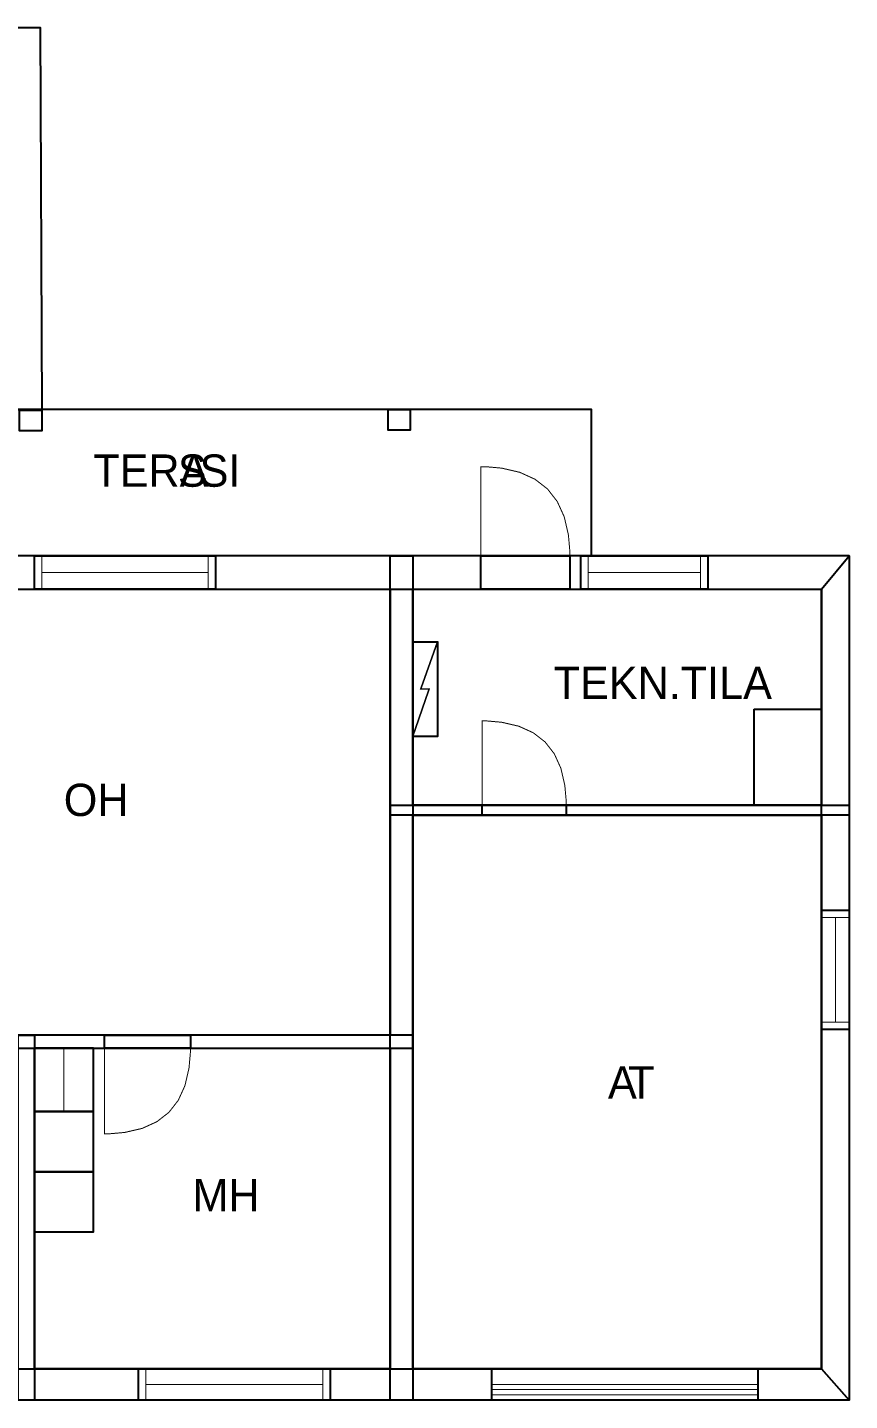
# Model space of a CAD drawing. Extents: x 0 to 22.6, y 0 to 15.8.
# Drawn here: x 13.84 to 22.59, y 1.15 to 15.77 of the extents above; entities that cross this region are included whole.
import ezdxf

# ---------------------------------------------------------------- set-up
doc = ezdxf.new("R2010")
doc.units = 0
doc.layers.get('0').update_dxf_attribs({"linetype": 'CONTINUOUS'})

msp = doc.modelspace()

# ---------------------------------------------------------------- linework, layer by layer
at = {"color": 0}
for points, const_width in [([(8.10042, 15.4085), (8.10042, 15.764), (13.9717, 15.764), (13.9876, 11.6934), (8.10042, 11.7013), (8.10042, 15.4085)], 0.00208), ([(11.3002, 11.7013), (19.8356, 11.7013), (19.8356, 10.1461), (11.3002, 10.1423), (11.3002, 11.7013)], 0.00208), ([(19.609, 10.1423), (19.609, 10.1979), (19.5943, 10.3645), (19.5499, 10.557), (19.4757, 10.7199), (19.3721, 10.8533), (19.2387, 10.9569), (19.0758, 11.031), (18.8833, 11.0754), (18.7167, 11.0902), (18.6611, 11.0902), (18.6611, 10.1423), (19.609, 10.1423)], 0.01042), ([(10.946, 9.78814), (22.2903, 9.78814), (22.5819, 10.1423), (11.3002, 10.1423), (10.946, 9.78814)], 0.00208), ([(13.9108, 10.1423), (15.8368, 10.1423), (15.8368, 9.78814), (13.9108, 9.78814), (13.9108, 10.1423)], 0.01042), ([(13.9108, 10.1423), (15.8368, 10.1423), (15.8368, 9.78814), (13.9108, 9.78814), (13.9108, 10.1423)], 0.01042), ([(17.6982, 10.1423), (17.9378, 10.1423), (17.9378, 1.15755), (17.6982, 1.15755), (17.6982, 10.1423)], 0.00208), ([(18.6611, 10.1423), (19.609, 10.1423), (19.609, 9.78814), (18.6611, 9.78814), (18.6611, 10.1423)], 0.01042), ([(18.6611, 10.1423), (19.609, 10.1423), (19.609, 9.78814), (18.6611, 9.78814), (18.6611, 10.1423)], 0.01042), ([(19.7263, 10.1423), (21.0789, 10.1423), (21.0789, 9.78814), (19.7263, 9.78814), (19.7263, 10.1423)], 0.01042), ([(19.7263, 10.1423), (21.0789, 10.1423), (21.0789, 9.78814), (19.7263, 9.78814), (19.7263, 10.1423)], 0.01042), ([(22.5819, 10.1423), (22.5819, 1.15755), (22.2903, 1.49001), (22.2903, 9.78814), (22.5819, 10.1423)], 0.00208), ([(17.9376, 9.22597), (17.9376, 8.22092), (18.1999, 8.22092), (18.1999, 9.22597), (17.9376, 9.22597)], 0.01675), ([(21.5722, 8.51133), (21.5722, 7.48936), (22.2857, 7.48936), (22.2857, 8.51133), (21.5722, 8.51133)], 0.01042), ([(19.5701, 7.48931), (19.5701, 7.54183), (19.5561, 7.69922), (19.5142, 7.88108), (19.4442, 8.035), (19.3463, 8.16092), (19.2203, 8.25885), (19.0664, 8.32878), (18.8846, 8.37076), (18.7272, 8.38471), (18.6747, 8.38471), (18.6747, 7.48931), (19.5701, 7.48931)], 0.01042), ([(17.6982, 7.48931), (22.5819, 7.48931), (22.5819, 7.38232), (17.6982, 7.38232), (17.6982, 7.48931)], 0.00208), ([(18.6747, 7.48931), (19.5701, 7.48931), (19.5701, 7.38232), (18.6747, 7.38232), (18.6747, 7.48931)], 0.01042), ([(18.6747, 7.48931), (19.5701, 7.48931), (19.5701, 7.38232), (18.6747, 7.38232), (18.6747, 7.48931)], 0.01042), ([(22.2903, 6.37011), (22.5819, 6.37011), (22.5819, 5.10086), (22.2903, 5.10086), (22.2903, 6.37011)], 0.01042), ([(22.2903, 6.37011), (22.5819, 6.37011), (22.5819, 5.10086), (22.2903, 5.10086), (22.2903, 6.37011)], 0.01042), ([(17.9378, 5.03928), (9.69362, 5.03928), (9.82904, 4.90386), (17.9378, 4.90386), (17.9378, 5.03928)], 0.00208), ([(13.7374, 5.03928), (13.9088, 5.03928), (13.9088, 1.15755), (13.7374, 1.15755), (13.7374, 5.03928)], 0.00208), ([(14.6569, 5.03928), (15.5696, 5.03928), (15.5696, 4.90386), (14.6569, 4.90386), (14.6569, 5.03928)], 0.01042), ([(14.6569, 5.03928), (15.5696, 5.03928), (15.5696, 4.90386), (14.6569, 4.90386), (14.6569, 5.03928)], 0.01042), ([(13.9103, 4.90457), (13.9103, 4.22874), (14.5353, 4.22874), (14.5353, 4.90457), (13.9103, 4.90457)], 0.01042), ([(15.5696, 4.90386), (15.5696, 4.85042), (15.5553, 4.69), (15.5125, 4.50461), (15.4413, 4.34776), (15.3414, 4.21946), (15.2131, 4.11963), (15.0563, 4.04833), (14.8708, 4.00553), (14.7104, 3.99126), (14.6569, 3.99126), (14.6569, 4.90386), (15.5696, 4.90386)], 0.01042), ([(13.9099, 4.22874), (13.9099, 3.58681), (14.5349, 3.58681), (14.5349, 4.22874), (13.9099, 4.22874)], 0.01042), ([(13.9099, 3.58686), (13.9099, 2.94499), (14.5349, 2.94499), (14.5349, 3.58686), (13.9099, 3.58686)], 0.01042), ([(22.5819, 1.15755), (7.35688, 1.15755), (7.35688, 1.49001), (22.2903, 1.49001), (22.5819, 1.15755)], 0.00208), ([(15.0176, 1.49001), (17.0571, 1.49001), (17.0571, 1.15755), (15.0176, 1.15755), (15.0176, 1.49001)], 0.01042), ([(15.0176, 1.49001), (17.0571, 1.49001), (17.0571, 1.15755), (15.0176, 1.15755), (15.0176, 1.49001)], 0.01042), ([(18.7804, 1.49001), (21.6099, 1.49001), (21.6099, 1.15755), (18.7804, 1.15755), (18.7804, 1.49001)], 0.01042), ([(18.7804, 1.49001), (21.6099, 1.49001), (21.6099, 1.15755), (18.7804, 1.15755), (18.7804, 1.49001)], 0.01042)]:
    msp.add_lwpolyline(points, close=True, dxfattribs=dict(at, const_width=const_width))
at = {"color": 7}
for points in [[(8.10042, 15.4085), (8.10042, 15.764), (13.9717, 15.764), (13.9876, 11.6934), (8.10042, 11.7013), (8.10042, 15.4085)], [(11.3002, 11.7013), (19.8356, 11.7013), (19.8356, 10.1461), (11.3002, 10.1423), (11.3002, 11.7013)], [(13.9108, 10.1423), (15.8368, 10.1423), (15.8368, 9.78814), (13.9108, 9.78814), (13.9108, 10.1423)], [(13.9108, 10.1423), (15.8368, 10.1423), (15.8368, 9.78814), (13.9108, 9.78814), (13.9108, 10.1423)], [(18.6611, 10.1423), (19.609, 10.1423), (19.609, 9.78814), (18.6611, 9.78814), (18.6611, 10.1423)], [(18.6611, 10.1423), (19.609, 10.1423), (19.609, 9.78814), (18.6611, 9.78814), (18.6611, 10.1423)], [(19.7263, 10.1423), (21.0789, 10.1423), (21.0789, 9.78814), (19.7263, 9.78814), (19.7263, 10.1423)], [(19.7263, 10.1423), (21.0789, 10.1423), (21.0789, 9.78814), (19.7263, 9.78814), (19.7263, 10.1423)], [(17.6982, 5.03928), (10.9691, 5.03928), (10.9691, 6.25233), (10.9896, 6.25347), (10.9691, 7.27431), (10.9691, 9.78814), (17.6982, 9.78814), (17.6982, 5.03928)], [(17.9378, 9.78814), (22.2903, 9.78814), (22.2903, 7.48931), (17.9378, 7.48931), (17.9378, 9.78814)], [(17.9376, 9.22597), (18.1999, 9.22597), (18.1999, 8.22092), (17.9376, 8.22092), (17.9376, 9.22597)], [(21.5722, 8.51133), (22.2857, 8.51133), (22.2857, 7.48936), (21.5722, 7.48936), (21.5722, 8.51133)], [(18.6747, 7.48931), (19.5701, 7.48931), (19.5701, 7.38232), (18.6747, 7.38232), (18.6747, 7.48931)], [(18.6747, 7.48931), (19.5701, 7.48931), (19.5701, 7.38232), (18.6747, 7.38232), (18.6747, 7.48931)], [(17.9378, 7.38232), (22.2903, 7.38232), (22.2903, 1.49001), (17.9378, 1.49001), (17.9378, 7.38232)], [(22.2903, 6.37011), (22.5819, 6.37011), (22.5819, 5.10086), (22.2903, 5.10086), (22.2903, 6.37011)], [(22.2903, 6.37011), (22.5819, 6.37011), (22.5819, 5.10086), (22.2903, 5.10086), (22.2903, 6.37011)], [(14.6569, 5.03928), (15.5696, 5.03928), (15.5696, 4.90386), (14.6569, 4.90386), (14.6569, 5.03928)], [(14.6569, 5.03928), (15.5696, 5.03928), (15.5696, 4.90386), (14.6569, 4.90386), (14.6569, 5.03928)], [(13.9088, 4.90386), (17.6982, 4.90386), (17.6982, 1.49001), (13.9088, 1.49001), (13.9088, 4.90386)], [(13.9103, 4.90457), (14.5353, 4.90457), (14.5353, 4.22874), (13.9103, 4.22874), (13.9103, 4.90457)], [(13.9099, 4.22874), (14.5349, 4.22874), (14.5349, 3.58681), (13.9099, 3.58681), (13.9099, 4.22874)], [(13.9099, 3.58686), (14.5349, 3.58686), (14.5349, 2.94499), (13.9099, 2.94499), (13.9099, 3.58686)], [(15.0176, 1.49001), (17.0571, 1.49001), (17.0571, 1.15755), (15.0176, 1.15755), (15.0176, 1.49001)], [(15.0176, 1.49001), (17.0571, 1.49001), (17.0571, 1.15755), (15.0176, 1.15755), (15.0176, 1.49001)], [(18.7804, 1.49001), (21.6099, 1.49001), (21.6099, 1.15755), (18.7804, 1.15755), (18.7804, 1.49001)], [(18.7804, 1.49001), (21.6099, 1.49001), (21.6099, 1.15755), (18.7804, 1.15755), (18.7804, 1.49001)]]:
    msp.add_lwpolyline(points, close=True, dxfattribs=at)
at = {"color": 0}
for points in [[(13.7514, 11.6934), (13.9876, 11.6934), (13.9876, 11.4723), (13.7514, 11.4723), (13.7514, 11.6934)], [(17.674, 11.6994), (17.9103, 11.6994), (17.9103, 11.4783), (17.674, 11.4783), (17.674, 11.6994)], [(10.946, 9.78814), (22.2903, 9.78814), (22.5819, 10.1423), (11.3002, 10.1423), (10.946, 9.78814)], [(17.6982, 10.1423), (17.9378, 10.1423), (17.9378, 1.15755), (17.6982, 1.15755), (17.6982, 10.1423)], [(22.5819, 10.1423), (22.5819, 1.15755), (22.2903, 1.49001), (22.2903, 9.78814), (22.5819, 10.1423)], [(17.6982, 7.48931), (22.5819, 7.48931), (22.5819, 7.38232), (17.6982, 7.38232), (17.6982, 7.48931)], [(17.9378, 5.03928), (9.69362, 5.03928), (9.82904, 4.90386), (17.9378, 4.90386), (17.9378, 5.03928)], [(13.7374, 5.03928), (13.9088, 5.03928), (13.9088, 1.15755), (13.7374, 1.15755), (13.7374, 5.03928)], [(22.5819, 1.15755), (7.35688, 1.15755), (7.35688, 1.49001), (22.2903, 1.49001), (22.5819, 1.15755)]]:
    msp.add_lwpolyline(points, close=True, dxfattribs=at)
for points, const_width in [([(13.9889, 9.78814), (13.9889, 10.1423)], 0.01042), ([(15.7588, 9.78814), (15.7588, 10.1423)], 0.01042), ([(19.8043, 9.78814), (19.8043, 10.1423)], 0.01042), ([(21.0007, 9.78814), (21.0007, 10.1423)], 0.01042), ([(13.9889, 9.96522), (15.7588, 9.96522)], 0.01042), ([(19.8043, 9.96522), (21.0007, 9.96522)], 0.01042), ([(17.9376, 8.22092), (18.1117, 8.72515), (18.0225, 8.72515), (18.1999, 9.22428)], 0.01675), ([(22.5819, 6.29199), (22.2903, 6.29199)], 0.01042), ([(22.4361, 6.29199), (22.4361, 5.17899)], 0.01042), ([(22.5819, 5.17899), (22.2903, 5.17899)], 0.01042), ([(15.0958, 1.15755), (15.0958, 1.49001)], 0.01042), ([(16.9789, 1.15755), (16.9789, 1.49001)], 0.01042), ([(18.7804, 1.49001), (18.7804, 1.15755)], 0.01042), ([(21.6099, 1.49001), (21.6099, 1.15755)], 0.01042), ([(16.9789, 1.32378), (15.0958, 1.32378)], 0.01042), ([(21.6099, 1.32378), (18.7804, 1.32378)], 0.01042), ([(21.6099, 1.26839), (18.7804, 1.26839)], 0.01042), ([(21.6099, 1.21294), (18.7804, 1.21294)], 0.01042)]:
    msp.add_lwpolyline(points, dxfattribs=dict(at, const_width=const_width))
at = {"color": 7, "const_width": 0.00208}
for points in [[(17.6982, 5.03928), (10.9691, 5.03928), (10.9691, 6.25233), (10.9896, 6.25347), (10.9691, 7.27431), (10.9691, 9.78814), (17.6982, 9.78814), (17.6982, 5.03928)], [(17.9378, 9.78814), (22.2903, 9.78814), (22.2903, 7.48931), (17.9378, 7.48931), (17.9378, 9.78814)], [(17.9378, 7.38232), (22.2903, 7.38232), (22.2903, 1.49001), (17.9378, 1.49001), (17.9378, 7.38232)], [(13.9088, 4.90386), (17.6982, 4.90386), (17.6982, 1.49001), (13.9088, 1.49001), (13.9088, 4.90386)]]:
    msp.add_lwpolyline(points, close=True, dxfattribs=at)
at = {"color": 253, "const_width": 0.01042}
msp.add_lwpolyline([(14.2228, 4.22874), (14.2228, 4.90457)], dxfattribs=at)

# ---------------------------------------------------------------- texts
at = {"color": 0}
for s, p in [('TERA', (14.5361, 10.8771)), ('S', (15.4375, 10.8771)), ('SI', (15.6686, 10.8771)), ('TEKN.TILA', (19.4368, 8.61847)), ('OH', (14.2219, 7.37285)), ('A', (20.0153, 4.36636)), ('T', (20.23, 4.36636)), ('MH', (15.5918, 3.16657))]:
    msp.add_text(s, height=0.34375, dxfattribs=at).set_placement(p)

doc.saveas('drawing.dxf')
